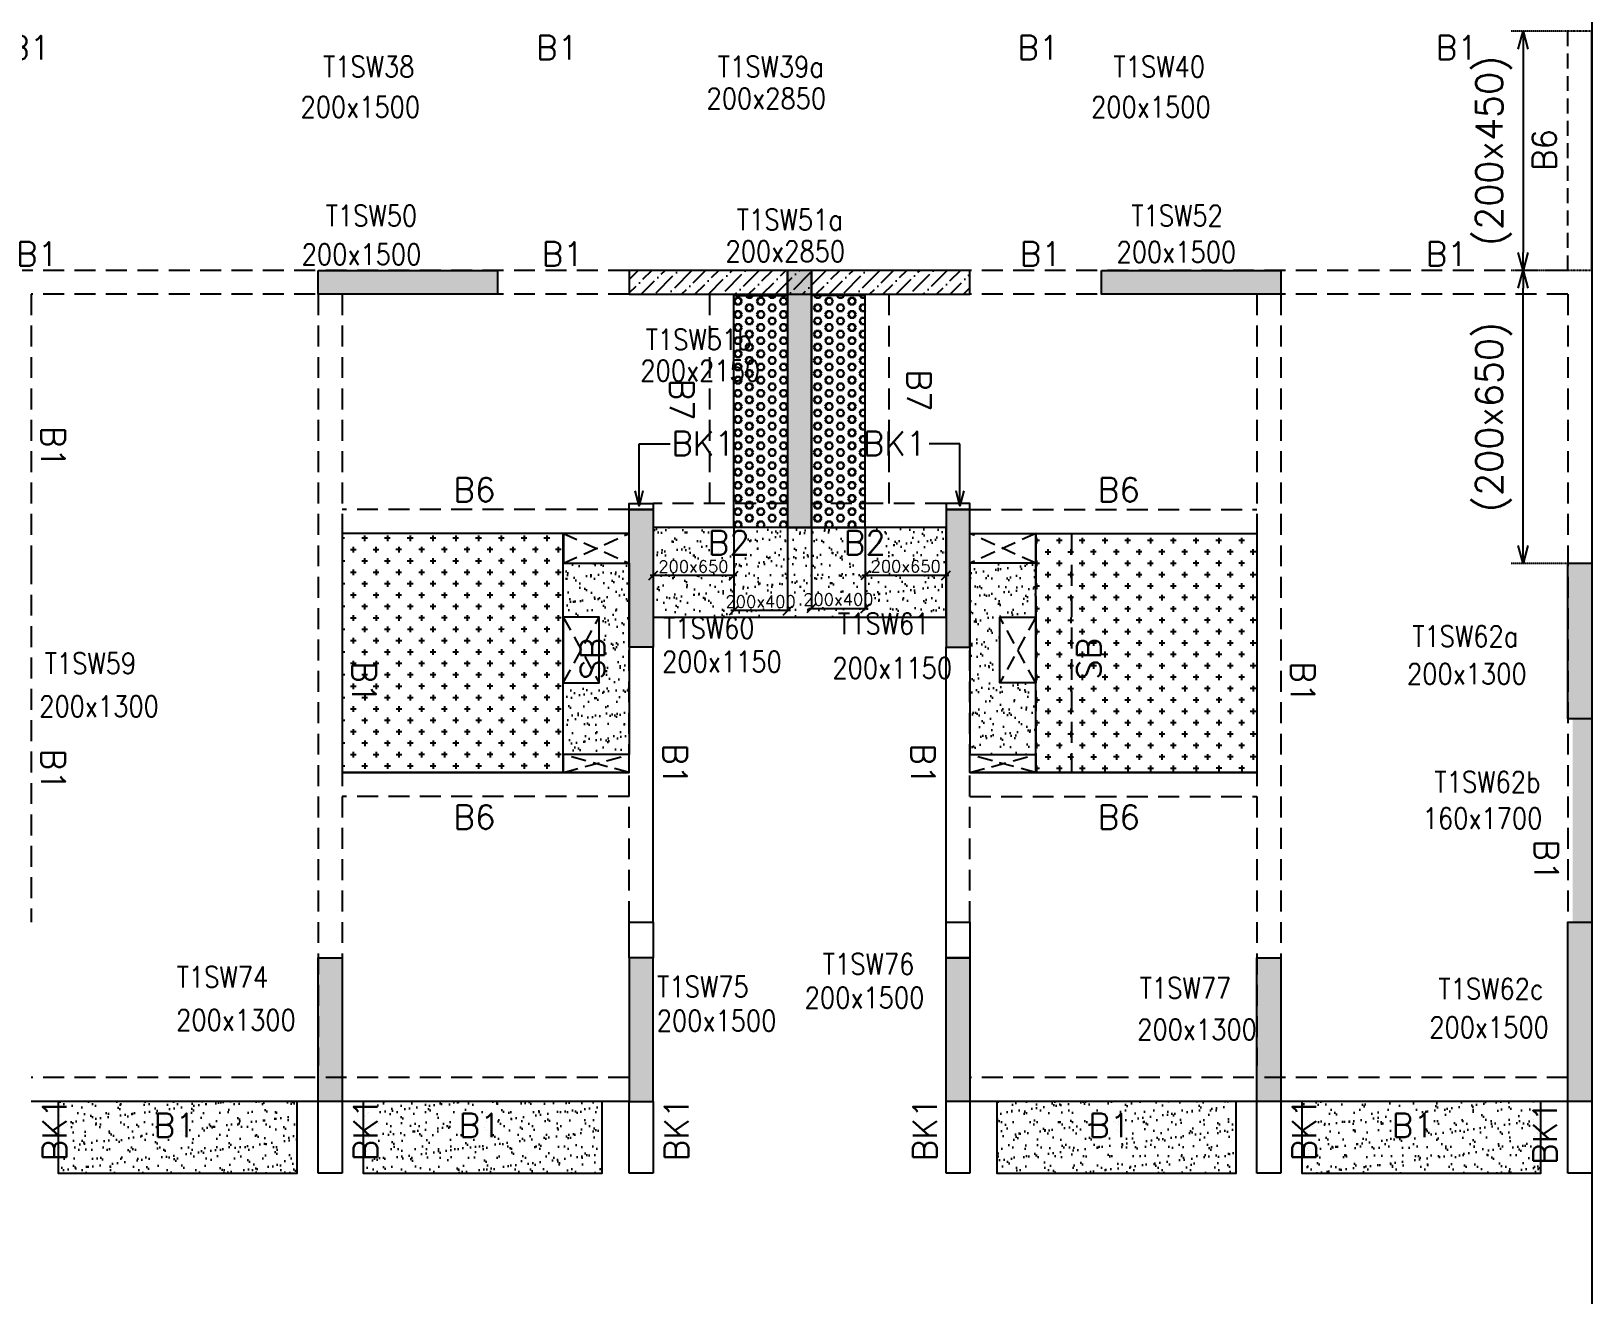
# Model space of a CAD drawing. Header units: millimetres. Extents: x 1078357 to 2594950, y -5122486 to -4636555.
# Drawn here: x 1387176 to 1400226, y -4674402 to -4663760 of the extents above; entities that cross this region are included whole.
import ezdxf

# ---------------------------------------------------------------- set-up
doc = ezdxf.new("R2010")
doc.units = ezdxf.units.MM
doc.header["$PDMODE"] = 35
for name, pattern in [('CONTINOUS', [0]), ('DOT', [0.25, 0, -0.25]), ('HIDDEN', [0.375, 0.25, -0.125]), ('New Retail block$0$CONTINOUS', [0])]:
    doc.linetypes.add(name, pattern=pattern)
doc.layers.get('0').update_dxf_attribs({"lineweight": 0})
doc.layers.get('Defpoints').update_dxf_attribs({"lineweight": 0})
for name, color, linetype, lineweight in [('A-_ANOTDIMA_D-', 6, 'Continuous', 13), ('COL. NO.', 30, 'Continuous', 25), ('COL. SIZE', 7, 'Continuous', 25), ('DIM', 9, 'Continuous', 25), ('HATCH', 8, 'Continuous', 30)]:
    doc.layers.add(name, color=color, linetype=linetype, lineweight=lineweight)
for name, color, linetype in [('B-200x325', 201, 'HIDDEN'), ('DROP SLAB', 8, 'Continuous'), ('EXPANSION JOINT', 10, 'HIDDEN'), ('NON STR. RCC WALL', 6, 'Continuous'), ('S-BEAM', 3, 'HIDDEN'), ('S-BEAM NO.', 6, 'Continuous'), ('S-COLUM_STOP', 12, 'Continuous'), ('S-COLUMN', 1, 'Continuous'), ('S-CUTOUT', 8, 'HIDDEN'), ('S-DIM', 2, 'Continuous'), ('S-SLAB-PROJECTION', 54, 'New Retail block$0$CONTINOUS'), ('SLAB FOLD', 8, 'Continuous')]:
    doc.layers.add(name, color=color, linetype=linetype)
doc.styles.add('Roman', font='romans')
doc.styles.add('ROMANS', font='romans.shx', dxfattribs={"width": 0.85})
doc.dimstyles.new('HARESH', dxfattribs={"dimtxt": 150, "dimasz": 75, "dimexe": 0, "dimexo": 0, "dimgap": 25, "dimtad": 1, "dimdec": 0, "dimdsep": 46, "dimtxsty": 'Roman', "dimblk": 'OBLIQUE', "dimcen": 225, "dimdle": 25, "dimclrd": 2, "dimclre": 2, "dimclrt": 7, "dimadec": 8, "dimazin": 1, "dimtfac": 1, "dimtdec": 0, "dimtmove": 0, "dimatfit": 0, "dimfxl": 1, "dimlwd": -1, "dimlwe": -1, "dimarcsym": 0})
pattern_1 = [(180, (261151.654, 209214.5), (-7e-15, -54.99261315), [31.75, -63.5]), (300, (261151.654, 209214.5), (47.625, 27.4963066), [31.75, -63.5]), (240, (261119.904, 209214.5), (47.625, -27.4963066), [31.75, -63.5])]

# ---------------------------------------------------------------- blocks, each defined once
blk = doc.blocks.new('_Open30')
at = {"color": 0, "linetype": 'ByBlock', "lineweight": -2}
for p, q in [((-1, 0.268), (0, 0)), ((0, 0), (-1, -0.268)), ((0, 0), (-1, 0))]:
    blk.add_line(p, q, dxfattribs=at)
blk = doc.blocks.new('*D1582')
at = {"layer": 'Defpoints', "color": 0, "linetype": 'CONTINOUS', "ltscale": 0.5, "transparency": 16777216}
for p in [(1399652, -4665760), (1400226, -4665760, 0), (1400226, -4668210, 0)]:
    blk.add_point(p, dxfattribs=at)
at = {"layer": 'S-DIM', "color": 2, "linetype": 'DOT', "ltscale": 0.5, "transparency": 16777216}
for p, q in [((1400226, -4665760), (1399552, -4665760)), ((1400226, -4668210), (1399552, -4668210))]:
    blk.add_line(p, q, dxfattribs=at)
at = {"layer": 'S-DIM', "color": 2, "linetype": 'CONTINOUS', "ltscale": 0.5, "transparency": 16777216}
blk.add_line((1399652, -4668060), (1399652, -4665910), dxfattribs=at)
at = {"layer": 'S-DIM', "color": 2, "linetype": 'CONTINOUS', "ltscale": 0.5, "transparency": 16777216, "xscale": 150, "yscale": 150, "zscale": 150}
for p, rotation in [((1399652, -4665760), 90), ((1399652, -4668210), 270)]:
    blk.add_blockref('_Open30', p, dxfattribs=dict(at, rotation=rotation))
at = {"layer": 'S-DIM', "color": 7, "linetype": 'CONTINOUS', "ltscale": 0.5, "transparency": 16777216, "insert": (1399406, -4666985), "char_height": 225, "attachment_point": 5, "rotation": 90, "style": 'Roman'}
blk.add_mtext('(200x650)', dxfattribs=at)
blk = doc.blocks.new('*D1583')
at = {"layer": 'Defpoints', "color": 0, "linetype": 'CONTINOUS', "ltscale": 0.5, "transparency": 16777216}
for p in [(1400226, -4663760, 0), (1399652, -4665760), (1400226, -4665760, 0)]:
    blk.add_point(p, dxfattribs=at)
at = {"layer": 'S-DIM', "color": 2, "linetype": 'DOT', "ltscale": 0.5, "transparency": 16777216}
for p, q in [((1400226, -4663760), (1399552, -4663760)), ((1400226, -4665760), (1399552, -4665760))]:
    blk.add_line(p, q, dxfattribs=at)
at = {"layer": 'S-DIM', "color": 2, "linetype": 'CONTINOUS', "ltscale": 0.5, "transparency": 16777216}
blk.add_line((1399652, -4663910), (1399652, -4665610), dxfattribs=at)
at = {"layer": 'S-DIM', "color": 2, "linetype": 'CONTINOUS', "ltscale": 0.5, "transparency": 16777216, "xscale": 150, "yscale": 150, "zscale": 150}
for p, rotation in [((1399652, -4663760), 90), ((1399652, -4665760), 270)]:
    blk.add_blockref('_Open30', p, dxfattribs=dict(at, rotation=rotation))
at = {"layer": 'S-DIM', "color": 7, "linetype": 'CONTINOUS', "ltscale": 0.5, "transparency": 16777216, "insert": (1399406, -4664760), "char_height": 225, "attachment_point": 5, "rotation": 90, "style": 'Roman'}
blk.add_mtext('(200x450)', dxfattribs=at)
blk = doc.blocks.new('_Oblique')
at = {"color": 0, "linetype": 'ByBlock', "lineweight": -2}
blk.add_line((-0.5, -0.5), (0.5, 0.5), dxfattribs=at)
blk = doc.blocks.new('*D1163')
at = {"layer": 'Defpoints', "color": 0, "ltscale": 700, "transparency": 16777216}
for p in [(1393051, -4667910, 0), (1393501, -4667910, 0), (1393051, -4668605)]:
    blk.add_point(p, dxfattribs=at)
at = {"layer": 'DIM', "color": 2, "ltscale": 700, "transparency": 16777216}
for p, q in [((1393051, -4667910), (1393051, -4668605)), ((1393501, -4667910), (1393501, -4668605)), ((1393526, -4668605), (1393026, -4668605))]:
    blk.add_line(p, q, dxfattribs=at)
at = {"layer": 'DIM', "color": 2, "ltscale": 700, "transparency": 16777216, "xscale": 75, "yscale": 75, "zscale": 75, "rotation": 180}
blk.add_blockref('_Oblique', (1393051, -4668605), dxfattribs=at)
at = {"layer": 'DIM', "color": 2, "ltscale": 700, "transparency": 16777216, "xscale": 75, "yscale": 75, "zscale": 75}
blk.add_blockref('_Oblique', (1393501, -4668605), dxfattribs=at)
at = {"layer": 'DIM', "color": 7, "ltscale": 700, "transparency": 16777216, "insert": (1393276, -4668530), "char_height": 150, "attachment_point": 5, "style": 'Roman'}
blk.add_mtext('{\\H0.666667x;200x400}', dxfattribs=at)
blk = doc.blocks.new('*D1164')
at = {"layer": 'Defpoints', "color": 0, "ltscale": 700, "transparency": 16777216}
for p in [(1392376, -4667910, 0), (1393051, -4667910, 0), (1392376, -4668312)]:
    blk.add_point(p, dxfattribs=at)
at = {"layer": 'DIM', "color": 2, "ltscale": 700, "transparency": 16777216}
for p, q in [((1392376, -4667910), (1392376, -4668312)), ((1393051, -4667910), (1393051, -4668312)), ((1393076, -4668312), (1392351, -4668312))]:
    blk.add_line(p, q, dxfattribs=at)
at = {"layer": 'DIM', "color": 2, "ltscale": 700, "transparency": 16777216, "xscale": 75, "yscale": 75, "zscale": 75, "rotation": 180}
blk.add_blockref('_Oblique', (1392376, -4668312), dxfattribs=at)
at = {"layer": 'DIM', "color": 2, "ltscale": 700, "transparency": 16777216, "xscale": 75, "yscale": 75, "zscale": 75}
blk.add_blockref('_Oblique', (1393051, -4668312), dxfattribs=at)
at = {"layer": 'DIM', "color": 7, "ltscale": 700, "transparency": 16777216, "insert": (1392714, -4668237), "char_height": 150, "attachment_point": 5, "style": 'Roman'}
blk.add_mtext('{\\H0.666667x;200x650}', dxfattribs=at)
blk = doc.blocks.new('*D1165')
at = {"layer": 'Defpoints', "color": 0, "ltscale": 700, "transparency": 16777216}
for p in [(1393701, -4667910, 0), (1394151, -4667910, 0), (1394151, -4668587)]:
    blk.add_point(p, dxfattribs=at)
at = {"layer": 'DIM', "color": 2, "ltscale": 700, "transparency": 16777216}
for p, q in [((1393701, -4667910), (1393701, -4668587)), ((1394151, -4667910), (1394151, -4668587)), ((1393676, -4668587), (1394176, -4668587))]:
    blk.add_line(p, q, dxfattribs=at)
at = {"layer": 'DIM', "color": 2, "ltscale": 700, "transparency": 16777216, "xscale": 75, "yscale": 75, "zscale": 75, "rotation": 180}
blk.add_blockref('_Oblique', (1393701, -4668587), dxfattribs=at)
at = {"layer": 'DIM', "color": 2, "ltscale": 700, "transparency": 16777216, "xscale": 75, "yscale": 75, "zscale": 75}
blk.add_blockref('_Oblique', (1394151, -4668587), dxfattribs=at)
at = {"layer": 'DIM', "color": 7, "ltscale": 700, "transparency": 16777216, "insert": (1393926, -4668512), "char_height": 150, "attachment_point": 5, "style": 'Roman'}
blk.add_mtext('{\\H0.666667x;200x400}', dxfattribs=at)
blk = doc.blocks.new('*D1166')
at = {"layer": 'Defpoints', "color": 0, "ltscale": 700, "transparency": 16777216}
for p in [(1394151, -4667910, 0), (1394826, -4667910, 0), (1394826, -4668310)]:
    blk.add_point(p, dxfattribs=at)
at = {"layer": 'DIM', "color": 2, "ltscale": 700, "transparency": 16777216}
for p, q in [((1394151, -4667910), (1394151, -4668310)), ((1394826, -4667910), (1394826, -4668310)), ((1394126, -4668310), (1394851, -4668310))]:
    blk.add_line(p, q, dxfattribs=at)
at = {"layer": 'DIM', "color": 2, "ltscale": 700, "transparency": 16777216, "xscale": 75, "yscale": 75, "zscale": 75, "rotation": 180}
blk.add_blockref('_Oblique', (1394151, -4668310), dxfattribs=at)
at = {"layer": 'DIM', "color": 2, "ltscale": 700, "transparency": 16777216, "xscale": 75, "yscale": 75, "zscale": 75}
blk.add_blockref('_Oblique', (1394826, -4668310), dxfattribs=at)
at = {"layer": 'DIM', "color": 7, "ltscale": 700, "transparency": 16777216, "insert": (1394489, -4668235), "char_height": 150, "attachment_point": 5, "style": 'Roman'}
blk.add_mtext('{\\H0.666667x;200x650}', dxfattribs=at)
blk = doc.blocks.new('G$CD63B60BD')
at = {"layer": 'COL. NO.', "linetype": 'Continuous', "style": 'ROMANS', "width": 0.85}
for s, p in [('T1SW38', (33940, 8565, -320)), ('T1SW39a', (37242, 8565, -320)), ('T1SW40', (40551, 8565, -320)), ('T1SW50', (33963, 7320, -320)), ('T1SW51a', (37401, 7287, -320)), ('T1SW52', (40700, 7320, -320)), ('T1SW51b', (36639, 6284, -320)), ('T1SW60', (36784, 3871, -320)), ('T1SW61', (38246, 3908, -320)), ('T1SW62a', (43049, 3802, -320)), ('T1SW59', (31613, 3575, -320)), ('T1SW62b', (43235, 2584, -320)), ('T1SW76', (38120, 1062, -320)), ('T1SW74', (32717, 952, -320)), ('T1SW75', (36735, 873, -320)), ('T1SW77', (40770, 861, -320)), ('T1SW62c', (43268, 854, -323))]:
    blk.add_text(s, height=175, dxfattribs=at).set_placement(p)
at = {"layer": 'COL. SIZE', "linetype": 'Continuous', "style": 'ROMANS', "width": 0.85}
for s, p in [('200x1500', (33752, 8228, -320)), ('200x2850', (37147, 8300, -320)), ('200x1500', (40363, 8228, -320)), ('200x2850', (37306, 7022, -320)), ('200x1500', (40576, 7017, -320)), ('200x1500', (33762, 6997, -320)), ('200x2150', (36594, 6023, -320)), ('200x1150', (36776, 3591, -320)), ('200x1150', (38200, 3537, -320)), ('200x1300', (43005, 3488, -320)), ('200x1300', (31567, 3217, -320)), ('160x1700', (43136, 2280, -320)), ('200x1500', (37968, 780, -320)), ('200x1300', (32712, 594, -320)), ('200x1500', (36731, 588, -320)), ('200x1300', (40749, 514, -320)), ('200x1500', (43191, 531, -323))]:
    blk.add_text(s, height=175, dxfattribs=at).set_placement(p)

msp = doc.modelspace()

# ---------------------------------------------------------------- hatches: boundary and pattern name
at = {"layer": 'DROP SLAB'}
h = msp.add_hatch(dxfattribs=at)
h.set_pattern_fill('CROSS', color=8, scale=15, angle=0.03079)
h.set_pattern_definition([(180.03079016, (-8492088.82, 37485011.84), (-95.19879988, -95.30117261), [47.625, -142.875]), (270.03079016, (-8492112.64, 37485035.64), (95.30117261, -95.19879988), [47.625, -142.875])])
h.paths.add_polyline_path([(1391626.1, -4667959.7), (1389776.2, -4667959.7), (1389776.2, -4669959.5), (1391626.1, -4669959.5)])
h = msp.add_hatch(dxfattribs=at)
h.set_pattern_fill('CROSS', color=8, scale=15, angle=0.03079)
h.set_pattern_definition([(180.03079016, (-7394864.1, 32800992.65), (-95.19879988, -95.30117261), [47.625, -142.875]), (270.03079016, (-7394887.925, 32801016.45), (95.30117261, -95.19879988), [47.625, -142.875])])
h.paths.add_polyline_path([(1395576.2, -4667959.8), (1397426.2, -4667959.8), (1397426.2, -4669959.6), (1395576.2, -4669959.6)])
at = {"layer": 'HATCH', "ltscale": 1000}
h = msp.add_hatch(dxfattribs=at)
h.set_pattern_fill('HEX', color=8, scale=10, angle=180)
h.set_pattern_definition(pattern_1)
h.paths.add_polyline_path([(1393501.4, -4665970.3), (1393051.4, -4665970.3), (1393051.4, -4667909.6), (1393501.4, -4667909.6)])
h = msp.add_hatch(dxfattribs=at)
h.set_pattern_fill('HEX', color=8, scale=10, angle=180)
h.set_pattern_definition(pattern_1)
h.paths.add_polyline_path([(1393701.7, -4665970.3), (1394151.7, -4665970.3), (1394151.7, -4667909.6), (1393701.7, -4667909.6)])
at = {"layer": 'HATCH'}
h = msp.add_hatch(dxfattribs=at)
h.set_pattern_fill('AR-SAND', color=8, scale=3, angle=179.97015)
h.set_pattern_definition([(37.47015413, (-3692056.5, 18698798.9), (-4.72361136, 146.8264517), [0, -115.824, 0, -129.54, 0, -123.825]), (7.4701541, (-3692056.5, 18698798.9), (134.9689868, 214.9772528), [0, -62.484, 0, -104.394, 0, -40.005]), (327.4701541, (-3692150.23, 18698798.95), (237.2979035, 0.3075449), [0, -38.1, 0, -137.16, 0, -179.07]), (317.4701541, (-3692150.23, 18698798.95), (229.1017424, 66.759465), [0, -19.05, 0, -89.916, 0, -102.87])])
h.paths.add_polyline_path([(1394826.4, -4667909.7), (1392376.5, -4667909.7), (1392376.5, -4668509.7), (1394826.5, -4668509.7)])
h = msp.add_hatch(dxfattribs=at)
h.set_pattern_fill('AR-SAND', color=8, scale=3, angle=179.97015)
h.set_pattern_definition([(37.47015413, (-3692056.45, 18698798.9), (-4.72361136, 146.8264517), [0, -115.824, 0, -129.54, 0, -123.825]), (7.4701541, (-3692056.45, 18698798.9), (134.9689868, 214.9772528), [0, -62.484, 0, -104.394, 0, -40.005]), (327.4701541, (-3692150.18, 18698798.95), (237.2979035, 0.3075449), [0, -38.1, 0, -137.16, 0, -179.07]), (317.4701541, (-3692150.18, 18698798.95), (229.1017424, 66.759465), [0, -19.05, 0, -89.916, 0, -102.87])])
h.paths.add_polyline_path([(1394826.5, -4667909.7), (1392376.5, -4667909.7), (1392376.5, -4668659.6), (1394826.5, -4668659.6)])
h = msp.add_hatch(dxfattribs=at)
h.set_pattern_fill('AR-SAND', color=8, scale=3, angle=359.97015)
h.set_pattern_definition([(37.47015413, (-4813217.64, 23606765.84), (-4.72361136, 146.8264517), [0, -115.824, 0, -129.54, 0, -123.825]), (7.4701541, (-4813217.64, 23606765.84), (134.9689868, 214.9772528), [0, -62.484, 0, -104.394, 0, -40.005]), (327.47015413, (-4813311.37, 23606765.89), (237.29790347, 0.3075449), [0, -38.1, 0, -137.16, 0, -179.07]), (317.4701541, (-4813311.37, 23606765.89), (229.1017424, 66.759465), [0, -19.05, 0, -89.916, 0, -102.87])])
h.paths.add_polyline_path([(1392175.5, -4669809.8), (1391625.5, -4669809.8), (1391625.5, -4669209.7), (1391925.4, -4669209.7), (1391925.4, -4668659.8), (1391625.5, -4668659.8), (1391625.5, -4668209.8), (1392175.4, -4668209.8)])
h = msp.add_hatch(dxfattribs=at)
h.set_pattern_fill('AR-SAND', color=8, scale=3, angle=180.02985)
h.set_pattern_definition([(37.47015413, (-4813216.87, 23606765.77), (-4.72361136, 146.8264517), [0, -115.824, 0, -129.54, 0, -123.825]), (7.4701541, (-4813216.87, 23606765.77), (134.9689868, 214.9772528), [0, -62.484, 0, -104.394, 0, -40.005]), (327.47015413, (-4813310.6, 23606765.82), (237.29790347, 0.3075449), [0, -38.1, 0, -137.16, 0, -179.07]), (317.4701541, (-4813310.6, 23606765.82), (229.1017424, 66.759465), [0, -19.05, 0, -89.916, 0, -102.87])])
h.paths.add_polyline_path([(1395026.2, -4669809.7), (1395576.2, -4669809.7), (1395576.2, -4669209.6), (1395276.2, -4669209.6), (1395276.2, -4668659.7), (1395576.2, -4668659.7), (1395576.2, -4668209.7), (1395026.2, -4668209.7)])
h = msp.add_hatch(dxfattribs=at)
h.set_pattern_fill('AR-SAND', color=8, scale=3, angle=179.97015)
h.set_pattern_definition([(37.47015413, (-3690731.5, 18698798.92), (-4.72361136, 146.8264517), [0, -115.824, 0, -129.54, 0, -123.825]), (7.4701541, (-3690731.5, 18698798.92), (134.9689868, 214.9772528), [0, -62.484, 0, -104.394, 0, -40.005]), (327.4701541, (-3690825.23, 18698798.96), (237.2979035, 0.3075449), [0, -38.1, 0, -137.16, 0, -179.07]), (317.4701541, (-3690825.23, 18698798.96), (229.1017424, 66.759465), [0, -19.05, 0, -89.916, 0, -102.87])])
h.paths.add_polyline_path([(1389401.5, -4672709.7), (1387401.5, -4672709.7), (1387401.5, -4673309.7), (1389401.5, -4673309.7)])
h = msp.add_hatch(dxfattribs=at)
h.set_pattern_fill('AR-SAND', color=8, scale=3, angle=179.97015)
h.set_pattern_definition([(37.47015413, (-3693281.5, 18698798.92), (-4.72361136, 146.8264517), [0, -115.824, 0, -129.54, 0, -123.825]), (7.4701541, (-3693281.5, 18698798.92), (134.9689868, 214.9772528), [0, -62.484, 0, -104.394, 0, -40.005]), (327.4701541, (-3693375.23, 18698798.96), (237.2979035, 0.3075449), [0, -38.1, 0, -137.16, 0, -179.07]), (317.4701541, (-3693375.23, 18698798.96), (229.1017424, 66.759465), [0, -19.05, 0, -89.916, 0, -102.87])])
h.paths.add_polyline_path([(1391951.5, -4672709.7), (1389951.5, -4672709.7), (1389951.5, -4673309.7), (1391951.5, -4673309.7)])
h = msp.add_hatch(dxfattribs=at)
h.set_pattern_fill('AR-SAND', color=8, scale=3, angle=179.97015)
h.set_pattern_definition([(37.47015413, (-3698581.5, 18698798.92), (-4.72361136, 146.8264517), [0, -115.824, 0, -129.54, 0, -123.825]), (7.4701541, (-3698581.5, 18698798.92), (134.9689868, 214.9772528), [0, -62.484, 0, -104.394, 0, -40.005]), (327.4701541, (-3698675.23, 18698798.96), (237.2979035, 0.3075449), [0, -38.1, 0, -137.16, 0, -179.07]), (317.4701541, (-3698675.23, 18698798.96), (229.1017424, 66.759465), [0, -19.05, 0, -89.916, 0, -102.87])])
h.paths.add_polyline_path([(1397251.5, -4672709.7), (1395251.5, -4672709.7), (1395251.5, -4673309.7), (1397251.5, -4673309.7)])
h = msp.add_hatch(dxfattribs=at)
h.set_pattern_fill('AR-SAND', color=8, scale=3, angle=179.97015)
h.set_pattern_definition([(37.47015413, (-3701131.5, 18698798.92), (-4.72361136, 146.8264517), [0, -115.824, 0, -129.54, 0, -123.825]), (7.4701541, (-3701131.5, 18698798.92), (134.9689868, 214.9772528), [0, -62.484, 0, -104.394, 0, -40.005]), (327.4701541, (-3701225.23, 18698798.96), (237.2979035, 0.3075449), [0, -38.1, 0, -137.16, 0, -179.07]), (317.4701541, (-3701225.23, 18698798.96), (229.1017424, 66.759465), [0, -19.05, 0, -89.916, 0, -102.87])])
h.paths.add_polyline_path([(1399801.5, -4672709.7), (1397801.5, -4672709.7), (1397801.5, -4673309.7), (1399801.5, -4673309.7)])
at = {"layer": 'S-COLUM_STOP', "lineweight": 25}
h = msp.add_hatch(dxfattribs=at)
h.set_pattern_fill('ANSI36', color=256, scale=25)
h.set_pattern_definition([(45, (2292070.08, -9350090.68), (42.0949506, 154.3481521), [198.4375, -39.6875, 0, -39.6875])])
h.paths.add_polyline_path([(1392176.3, -4665959.7), (1395026.3, -4665959.7), (1395026.3, -4665759.7), (1392176.3, -4665759.7)])
at = {"layer": 'S-COLUMN', "lineweight": 25}
h = msp.add_hatch(color=1, dxfattribs=at)
h.dxf.hatch_style = 1
h.paths.add_polyline_path([(1389576.3, -4665759.7), (1391076.3, -4665759.7), (1391076.3, -4665959.7), (1389576.3, -4665959.7)])
h = msp.add_hatch(color=1, dxfattribs=at)
h.dxf.hatch_style = 1
h.paths.add_polyline_path([(1393501.3, -4667909.7), (1393701.3, -4667909.7), (1393701.3, -4665759.7), (1393501.3, -4665759.7)])
h = msp.add_hatch(color=1, dxfattribs=at)
h.dxf.hatch_style = 1
h.paths.add_polyline_path([(1396126.3, -4665759.7), (1397626.3, -4665759.7), (1397626.3, -4665959.7), (1396126.3, -4665959.7)])
at = {"layer": 'S-COLUMN', "lineweight": 25, "extrusion": (-1.00316e-06, -1.91639e-11, 1)}
h = msp.add_hatch(color=1, dxfattribs=at)
h.dxf.hatch_style = 1
h.paths.add_polyline_path([(1392176.3, -4667759.7), (1392376.3, -4667759.7), (1392376.3, -4668909.7), (1392176.3, -4668909.7)])
at = {"layer": 'S-COLUMN', "lineweight": 25}
h = msp.add_hatch(color=1, dxfattribs=at)
h.dxf.hatch_style = 1
h.paths.add_polyline_path([(1395026.3, -4667759.7), (1394826.3, -4667759.7), (1394826.3, -4668909.7), (1395026.3, -4668909.7)])
h = msp.add_hatch(color=1, dxfattribs=at)
h.dxf.hatch_style = 1
h.paths.add_polyline_path([(1400026.3, -4668209.7), (1400226.3, -4668209.7), (1400226.3, -4669509.7), (1400026.3, -4669509.7)])
at = {"layer": 'S-COLUMN', "lineweight": 25, "extrusion": (1.00316e-06, -2.11765e-11, 1)}
h = msp.add_hatch(color=1, dxfattribs=at)
h.dxf.hatch_style = 1
h.paths.add_polyline_path([(1400226.2, -4671209.7), (1400066.2, -4671209.7), (1400066.2, -4669509.7), (1400226.2, -4669509.7)])
at = {"layer": 'S-COLUMN', "lineweight": 25}
h = msp.add_hatch(color=1, dxfattribs=at)
h.dxf.hatch_style = 1
h.paths.add_polyline_path([(1400226.2, -4672709.7), (1400026.2, -4672709.7), (1400026.2, -4671209.7), (1400226.2, -4671209.7)])
h = msp.add_hatch(color=1, dxfattribs=at)
h.dxf.hatch_style = 1
h.paths.add_polyline_path([(1389776.2, -4671509.7), (1389776.2, -4672709.7), (1389576.2, -4672709.7), (1389576.2, -4671509.7)])
at = {"layer": 'S-COLUMN', "lineweight": 25, "extrusion": (-1.00316e-06, -1.91639e-11, 1)}
h = msp.add_hatch(color=1, dxfattribs=at)
h.dxf.hatch_style = 1
h.paths.add_polyline_path([(1392176.2, -4672709.7), (1392376.2, -4672709.7), (1392376.2, -4671509.7), (1392176.2, -4671509.7)])
at = {"layer": 'S-COLUMN', "lineweight": 25}
h = msp.add_hatch(color=1, dxfattribs=at)
h.dxf.hatch_style = 1
h.paths.add_polyline_path([(1395026.2, -4671509.7), (1395026.2, -4672709.7), (1394826.2, -4672709.7), (1394826.2, -4671509.7)])
h = msp.add_hatch(color=1, dxfattribs=at)
h.dxf.hatch_style = 1
h.paths.add_polyline_path([(1397626.2, -4671509.7), (1397626.2, -4672709.7), (1397426.2, -4672709.7), (1397426.2, -4671509.7)])

# ---------------------------------------------------------------- linework, layer by layer
at = {"layer": 'DROP SLAB', "color": 3, "linetype": 'CONTINOUS', "ltscale": 500, "elevation": 0}
for points in [[(1391626.1, -4667959.7), (1389776.2, -4667959.7), (1389776.2, -4669959.5), (1391626.1, -4669959.5)], [(1391626.2, -4668209.7), (1392176.1, -4668209.7), (1392176.1, -4667959.7), (1391626.2, -4667959.7)], [(1395576.2, -4668209.7), (1395026.4, -4668209.7), (1395026.4, -4667959.7), (1395576.2, -4667959.7)], [(1395576.2, -4667959.8), (1397426.2, -4667959.8), (1397426.2, -4669959.6), (1395576.2, -4669959.6)], [(1391626.1, -4669209.8), (1391926.1, -4669209.8), (1391926.1, -4668659.8), (1391626.1, -4668659.8)], [(1395576.2, -4669209.7), (1395276.2, -4669209.7), (1395276.2, -4668659.7), (1395576.2, -4668659.7)], [(1391625.8, -4669959.5), (1392175.8, -4669959.5), (1392175.8, -4669809.7), (1391625.8, -4669809.7)], [(1395576.2, -4669959.5), (1395026.2, -4669959.5), (1395026.2, -4669809.7), (1395576.2, -4669809.7)]]:
    msp.add_lwpolyline(points, close=True, dxfattribs=at)
at = {"layer": 'EXPANSION JOINT'}
msp.add_line((1400226.5, -4654069.7, 0), (1400226.5, -4674402.2, 0), dxfattribs=at)
msp.add_line((1400226.5, -4654069.7, 0), (1400226.5, -4674402.2, 0), dxfattribs=at)
at = {"layer": 'NON STR. RCC WALL', "elevation": 0}
for points in [[(1393501.3, -4665760.3), (1392176.3, -4665760), (1392176.3, -4665959.5), (1393501.3, -4665959.7)], [(1395026.3, -4665760.3), (1393701.3, -4665760), (1393701.3, -4665959.5), (1395026.3, -4665959.7)], [(1392376.2, -4671209.7), (1392376.2, -4671509.7), (1392176.2, -4671509.7), (1392176.2, -4671209.7)], [(1395026.2, -4671209.7), (1395026.2, -4671509.7), (1394826.2, -4671509.7), (1394826.2, -4671209.7)]]:
    msp.add_lwpolyline(points, close=True, dxfattribs=at)
at = {"layer": 'S-BEAM', "linetype": 'HIDDEN', "ltscale": 500}
msp.add_line((1400026.5, -4665759.7, 0), (1400026.5, -4663759.6, 0), dxfattribs=at)
at = {"layer": 'S-BEAM', "linetype": 'Continuous', "ltscale": 500}
msp.add_line((1400226.5, -4665759.7, 0), (1400226.5, -4663759.7, 0), dxfattribs=at)
at = {"layer": 'S-BEAM', "linetype": 'HIDDEN', "ltscale": 700}
for p, q in [((1392176.5, -4665759.7, 0), (1381319.8, -4665759.7, 0)), ((1400026.5, -4665759.7, 0), (1395026.5, -4665759.7, 0)), ((1392176.5, -4665959.7, 0), (1387176.5, -4665959.7, 0)), ((1387176.5, -4665959.7, 0), (1387176.5, -4668209.7, 0)), ((1389576.5, -4665959.7, 0), (1389576.5, -4672409.6, 0)), ((1389776.5, -4665959.7, 0), (1389776.5, -4672409.6, 0)), ((1400026.5, -4665959.7, 0), (1395026.5, -4665959.7, 0)), ((1397426.5, -4665959.7, 0), (1397426.5, -4672409.6, 0)), ((1397626.5, -4665959.7, 0), (1397626.5, -4672409.6, 0)), ((1400026.5, -4665959.7, 0), (1400026.5, -4671209.7, 0)), ((1393501.5, -4667709.7, 0), (1392376.5, -4667709.7, 0)), ((1394826.5, -4667709.7, 0), (1393701.5, -4667709.7, 0)), ((1395576.2, -4667960, 0), (1395576.2, -4669959.8, 0)), ((1395876.2, -4667960, 0), (1395876.2, -4669959.8, 0)), ((1387176.5, -4668209.7, 0), (1387176.5, -4671209.7, 0)), ((1392176.5, -4671209.7, 0), (1392176.5, -4668909.6, 0)), ((1395026.5, -4671209.7, 0), (1395026.5, -4668909.6, 0)), ((1392176.5, -4672509.6, 0), (1387176.5, -4672509.6, 0)), ((1400026.5, -4672509.7, 0), (1395026.5, -4672509.7, 0))]:
    msp.add_line(p, q, dxfattribs=at)
at = {"layer": 'S-BEAM', "linetype": 'CONTINOUS', "ltscale": 700}
for p, q in [((1400226.5, -4665759.7, 0), (1400226.5, -4671209.7, 0)), ((1392376.5, -4671209.7, 0), (1392376.5, -4668909.6, 0)), ((1394826.5, -4671209.7, 0), (1394826.5, -4668909.6, 0)), ((1392176.5, -4672709.6, 0), (1387176.5, -4672709.6, 0)), ((1389576.2, -4673309.7, 0), (1389576.2, -4672709.7, 0)), ((1389776.2, -4672709.7, 0), (1389776.2, -4673309.7, 0)), ((1392176.2, -4673309.7, 0), (1392176.2, -4672709.7, 0)), ((1392376.2, -4672709.7, 0), (1392376.2, -4673309.7, 0)), ((1394826.2, -4673309.7, 0), (1394826.2, -4672709.7, 0)), ((1395026.2, -4672709.7, 0), (1395026.2, -4673309.7, 0)), ((1400026.5, -4672709.7, 0), (1395026.5, -4672709.7, 0)), ((1397426.2, -4673309.7, 0), (1397426.2, -4672709.7, 0)), ((1397626.2, -4672709.7, 0), (1397626.2, -4673309.7, 0)), ((1400026.2, -4673309.6, 0), (1400026.2, -4672709.6, 0)), ((1400226.2, -4672709.6, 0), (1400226.2, -4673309.6, 0)), ((1389776.2, -4673309.7, 0), (1389576.2, -4673309.7, 0)), ((1392376.2, -4673309.7, 0), (1392176.2, -4673309.7, 0)), ((1395026.2, -4673309.7, 0), (1394826.2, -4673309.7, 0)), ((1397626.2, -4673309.7, 0), (1397426.2, -4673309.7, 0)), ((1400226.2, -4673309.6, 0), (1400026.2, -4673309.6, 0))]:
    msp.add_line(p, q, dxfattribs=at)
at = {"layer": 'S-BEAM', "ltscale": 700}
for p, q in [((1392851.2, -4667709.8, 0), (1392851.2, -4665959.8, 0)), ((1394351.5, -4667709.8, 0), (1394351.5, -4665959.8, 0)), ((1392176.2, -4667759.7, 0), (1389776.4, -4667759.7, 0)), ((1395026.5, -4667759.8, 0), (1397426.3, -4667759.8, 0)), ((1392176.4, -4670159.5, 0), (1389776.4, -4670159.5, 0)), ((1395026.3, -4670159.6, 0), (1397426.3, -4670159.6, 0))]:
    msp.add_line(p, q, dxfattribs=at)
at = {"layer": 'S-BEAM', "linetype": 'Continuous', "ltscale": 700}
for p, q in [((1393051.2, -4667709.8, 0), (1393051.2, -4665970.5, 0)), ((1394151.5, -4667709.8, 0), (1394151.5, -4665970.4, 0)), ((1392176.2, -4667959.7, 0), (1389776.4, -4667959.7, 0)), ((1394826.4, -4667909.7, 0), (1392376.5, -4667909.7, 0)), ((1395026.5, -4667959.8, 0), (1397426.3, -4667959.8, 0)), ((1392176.4, -4669959.5, 0), (1389776.4, -4669959.5, 0)), ((1395026.3, -4669959.6, 0), (1397426.3, -4669959.6, 0))]:
    msp.add_line(p, q, dxfattribs=at)
at = {"layer": 'S-BEAM', "linetype": 'Continuous', "ltscale": 700, "elevation": 0}
for points in [[(1392376.5, -4667759.7), (1392176.5, -4667759.7), (1392176.5, -4667709.6), (1392376.5, -4667709.6)], [(1394826.5, -4667759.7), (1395026.5, -4667759.7), (1395026.5, -4667709.6), (1394826.5, -4667709.6)]]:
    msp.add_lwpolyline(points, close=True, dxfattribs=at)
at = {"layer": 'S-COLUM_STOP', "lineweight": 25, "elevation": 0}
msp.add_lwpolyline([(1392176.3, -4665959.7), (1395026.3, -4665959.7), (1395026.3, -4665759.7), (1392176.3, -4665759.7)], close=True, dxfattribs=at)
at = {"layer": 'S-COLUMN', "color": 1, "lineweight": 25, "elevation": 0}
for points in [[(1389576.3, -4665759.7), (1391076.3, -4665759.7), (1391076.3, -4665959.7), (1389576.3, -4665959.7)], [(1393501.3, -4667909.7), (1393701.3, -4667909.7), (1393701.3, -4665759.7), (1393501.3, -4665759.7)], [(1396126.3, -4665759.7), (1397626.3, -4665759.7), (1397626.3, -4665959.7), (1396126.3, -4665959.7)], [(1395026.3, -4667759.7), (1394826.3, -4667759.7), (1394826.3, -4668909.7), (1395026.3, -4668909.7)], [(1400026.3, -4668209.7), (1400226.3, -4668209.7), (1400226.3, -4669509.7), (1400026.3, -4669509.7)], [(1400226.2, -4672709.7), (1400026.2, -4672709.7), (1400026.2, -4671209.7), (1400226.2, -4671209.7)], [(1389576.2, -4671509.7), (1389776.2, -4671509.7), (1389776.2, -4672709.7), (1389576.2, -4672709.7)], [(1395026.2, -4672709.7), (1394826.2, -4672709.7), (1394826.2, -4671509.7), (1395026.2, -4671509.7)], [(1397426.2, -4671509.9), (1397626.2, -4671509.9), (1397626.2, -4672709.7), (1397426.2, -4672709.7)]]:
    msp.add_lwpolyline(points, close=True, dxfattribs=at)
at = {"layer": 'S-COLUMN', "color": 1, "lineweight": 25, "extrusion": (-1.00316e-06, -1.91639e-11, 1), "elevation": -1.4}
for points in [[(1392176.3, -4667759.7), (1392376.3, -4667759.7), (1392376.3, -4668909.7), (1392176.3, -4668909.7)], [(1392176.2, -4672709.7), (1392376.2, -4672709.7), (1392376.2, -4671509.7), (1392176.2, -4671509.7)]]:
    msp.add_lwpolyline(points, close=True, dxfattribs=at)
at = {"layer": 'S-CUTOUT', "ltscale": 500}
for p, q in [((1391626.2, -4668209.7, 0), (1392176.1, -4667959.7, 0)), ((1391626.2, -4667959.7, 0), (1392176.2, -4668209.7, 0)), ((1395576.2, -4667959.7, 0), (1395026.2, -4668209.7, 0)), ((1395576.2, -4668209.7, 0), (1395026.4, -4667959.7, 0)), ((1391626.1, -4669209.8, 0), (1391926.1, -4668659.8, 0)), ((1391626.1, -4668659.8, 0), (1391926.1, -4669209.8, 0)), ((1395576.3, -4669209.7, 0), (1395276.2, -4668659.7, 0)), ((1395576.3, -4668659.7, 0), (1395276.2, -4669209.7, 0)), ((1392175.8, -4669959.7, 0), (1391625.8, -4669809.7, 0)), ((1391626.6, -4669959.5, 0), (1392175.8, -4669809.7, 0)), ((1395575.4, -4669959.5, 0), (1395026.2, -4669809.7, 0)), ((1395026.2, -4669959.7, 0), (1395576.2, -4669809.7, 0))]:
    msp.add_line(p, q, dxfattribs=at)
at = {"layer": 'S-SLAB-PROJECTION', "elevation": 0}
for points in [[(1394826.5, -4667909.7), (1392376.5, -4667909.7), (1392376.5, -4668659.6), (1394826.5, -4668659.6)], [(1389401.5, -4672709.7), (1387401.5, -4672709.7), (1387401.5, -4673309.7), (1389401.5, -4673309.7)], [(1391951.5, -4672709.7), (1389951.5, -4672709.7), (1389951.5, -4673309.7), (1391951.5, -4673309.7)], [(1397251.5, -4672709.7), (1395251.5, -4672709.7), (1395251.5, -4673309.7), (1397251.5, -4673309.7)], [(1399801.5, -4672709.7), (1397801.5, -4672709.7), (1397801.5, -4673309.7), (1399801.5, -4673309.7)]]:
    msp.add_lwpolyline(points, close=True, dxfattribs=at)
at = {"layer": 'SLAB FOLD', "color": 8, "ltscale": 1000, "elevation": 0}
for points in [[(1393051.2, -4665970.3), (1393501.2, -4665970.3), (1393501.2, -4667909.6), (1393051.2, -4667909.6)], [(1394151.5, -4665970.3), (1393701.4, -4665970.3), (1393701.4, -4667909.6), (1394151.5, -4667909.6)]]:
    msp.add_lwpolyline(points, close=True, dxfattribs=at)
for points in [[(1392175.5, -4669809.8), (1391625.5, -4669809.8), (1391625.5, -4669209.7), (1391925.4, -4669209.7), (1391925.4, -4668659.8), (1391625.5, -4668659.8), (1391625.5, -4668209.8), (1392175.4, -4668209.8), (1392175.5, -4669809.8)], [(1395026.2, -4669809.7), (1395576.2, -4669809.7), (1395576.2, -4669209.6), (1395276.2, -4669209.6), (1395276.2, -4668659.7), (1395576.2, -4668659.7), (1395576.2, -4668209.7), (1395026.2, -4668209.7), (1395026.2, -4669809.7)]]:
    msp.add_lwpolyline(points, dxfattribs=at)

# ---------------------------------------------------------------- block references
at = {"layer": 'A-_ANOTDIMA_D-', "color": 2, "ltscale": 700}
msp.add_blockref('G$CD63B60BD', (1355676.2, -4672709.7, 0), dxfattribs=at)

# ---------------------------------------------------------------- texts
at = {"layer": 'B-200x325', "linetype": 'Continuous', "ltscale": 700, "style": 'ROMANS'}
for rotation, p in [(359.99945, (1390706.8, -4667694.5, -2.7)), (0.00134, (1396095.9, -4667694.6, -2.7)), (359.99945, (1390706.9, -4670431.6, -2.7)), (0.00134, (1396095.9, -4670431.7, -2.7))]:
    msp.add_text('B6', height=200, rotation=rotation, dxfattribs=at).set_placement(p)
at = {"layer": 'S-BEAM NO.', "linetype": 'HIDDEN', "ltscale": 500, "style": 'ROMANS'}
for s, rotation, p in [('B1', 359.99906, (1386984, -4663996.8, -2.7)), ('B1', 359.99906, (1391399.3, -4663996.9, -2.7)), ('B1', 359.99906, (1395423.8, -4663996.9, -2.7)), ('B1', 359.99906, (1398922.3, -4663996.9, -2.7)), ('B6', 90, (1399929.9, -4664929.5, -2.7)), ('B1', 0.00094, (1387050.9, -4665722.5, -2.7)), ('B1', 0.00094, (1391444.9, -4665722.5, -2.7)), ('B1', 0.00094, (1395442.6, -4665722.5, -2.7)), ('B1', 0.00094, (1398837.2, -4665722.5, -2.7)), ('B1', 269.99906, (1387259.6, -4667061.6, -2.7)), ('B1', 269.99906, (1389860.3, -4669031, -2.7)), ('B1', 269.99906, (1397710.3, -4669031, -2.7)), ('B1', 269.99906, (1387260.4, -4669760.1, -2.7)), ('B1', 269.99906, (1392460.4, -4669715.9, -2.7)), ('B1', 269.99906, (1394533.7, -4669715.9, -2.7)), ('B1', 269.99906, (1399746.2, -4670519.6, -2.7)), ('B1', 0.00094, (1388201.7, -4673010, -2.7)), ('B1', 0.00094, (1390750.4, -4673010, -2.7)), ('B1', 0.00094, (1396016.3, -4673010, -2.7)), ('B1', 0.00094, (1398553.6, -4673010.1, -2.7))]:
    msp.add_text(s, height=200, rotation=rotation, dxfattribs=at).set_placement(p)
at = {"layer": 'S-BEAM NO.', "linetype": 'Continuous', "ltscale": 700, "style": 'ROMANS'}
for s, rotation, p in [('B7', 269.99906, (1392516.4, -4666665.5, -2.7)), ('B7', 269.99906, (1394500.5, -4666589.1, -2.7)), ('BK1', 0.00094, (1392529.6, -4667307.1, -2.7)), ('BK1', 359.99906, (1394130.6, -4667307.1, -2.7)), ('SB', 90.00094, (1391970.9, -4669184, -2.7)), ('SB', 90.00094, (1396120.9, -4669184.1, -2.7))]:
    msp.add_text(s, height=200, rotation=rotation, dxfattribs=at).set_placement(p)
at = {"layer": 'S-BEAM NO.', "linetype": 'Continuous', "ltscale": 500, "style": 'ROMANS'}
for p in [(1392834.3, -4668137.6, -2.7), (1393971, -4668137.6, -2.7)]:
    msp.add_text('B2', height=200, dxfattribs=at).set_placement(p)
at = {"layer": 'S-BEAM NO.', "linetype": 'CONTINOUS', "ltscale": 700, "style": 'ROMANS'}
for p in [(1387471.9, -4673209.3, 50), (1390071.9, -4673209.3, 50), (1392671.9, -4673209.3, 50), (1394749.1, -4673209.3, 50), (1397921.9, -4673209.3, 50), (1399935.5, -4673240.1, 50)]:
    msp.add_text('BK1', height=200, rotation=90, dxfattribs=at).set_placement(p)

# ---------------------------------------------------------------- dimensions: what is measured, and where the dimension line sits
at = {"layer": 'DIM', "ltscale": 700}
for base, p1, p2, picture, middle in [((1392376.2, -4668312.3, 0), (1393050.9, -4667910.2, 0), (1392376.2, -4667910.2, 0), '*D1164', (1392713.6, -4668237.3, 0)), ((1394826, -4668310.3, 0), (1394151.2, -4667910.2, 0), (1394826, -4667910.2, 0), '*D1166', (1394488.6, -4668235.3, 0))]:
    dim = msp.add_linear_dim(base=base, p1=p1, p2=p2, text='{\\H0.666667x;200x650}', dimstyle='HARESH', override={"dimtxsty": 'Roman', "dimtmove": 1}, dxfattribs=at)
    dim.commit()
    dim.dimension.update_dxf_attribs({"geometry": picture, "text_midpoint": middle})
for base, p1, p2, picture, middle in [((1393050.9, -4668605.2, 0), (1393501, -4667910.2, 0), (1393050.9, -4667910.2, 0), '*D1163', (1393275.9, -4668605.2, 0)), ((1394151.2, -4668587, 0), (1393701, -4667910.2, 0), (1394151.2, -4667910.2, 0), '*D1165', (1393926.1, -4668587, 0))]:
    dim = msp.add_linear_dim(base=base, p1=p1, p2=p2, text='{\\H0.666667x;200x400}', dimstyle='HARESH', override={"dimtxsty": 'Roman'}, dxfattribs=at)
    dim.commit()
    dim.dimension.update_dxf_attribs({"geometry": picture, "text_midpoint": middle, "dimtype": 160})
at = {"layer": 'S-DIM', "linetype": 'CONTINOUS', "ltscale": 0.5}
for p1, angle, text, picture, middle in [((1400226.5, -4663759.7, 0), 90, '(200x450)', '*D1583', (1399406, -4664759.7, 0)), ((1400226.5, -4668209.7, 0), 270, '(200x650)', '*D1582', (1399406, -4666984.7, 0))]:
    dim = msp.add_linear_dim(base=(1399652.4, -4665759.7, 0), p1=p1, p2=(1400226.5, -4665759.7, 0), angle=angle, text=text, dimstyle='HARESH', override={"dimtxt": 225, "dimasz": 150, "dimexe": 100, "dimgap": 75, "dimtxsty": 'Roman', "dimblk1": 'Open30', "dimblk2": 'Open30', "dimsah": 1, "dimdle": 1, "dimfxl": 500, "dimarcsym": 1}, dxfattribs=at)
    dim.commit()
    dim.dimension.update_dxf_attribs({"geometry": picture, "text_midpoint": middle})

# ---------------------------------------------------------------- leaders
at = {"layer": 'S-BEAM NO.', "linetype": 'Continuous', "ltscale": 700}
for points in [[(1392260, -4667729.4, 0), (1392260, -4667209.3, 0), (1392518.9, -4667209.3, 0)], [(1394943, -4667729.4, 0), (1394943, -4667209.3, 0), (1394684.2, -4667209.3, 0)]]:
    msp.add_leader(points, dimstyle='HARESH', override={"dimasz": 125, "dimgap": 25, "dimtad": 0, "dimldrblk": 'Open30'}, dxfattribs=at)

doc.saveas('drawing.dxf')
